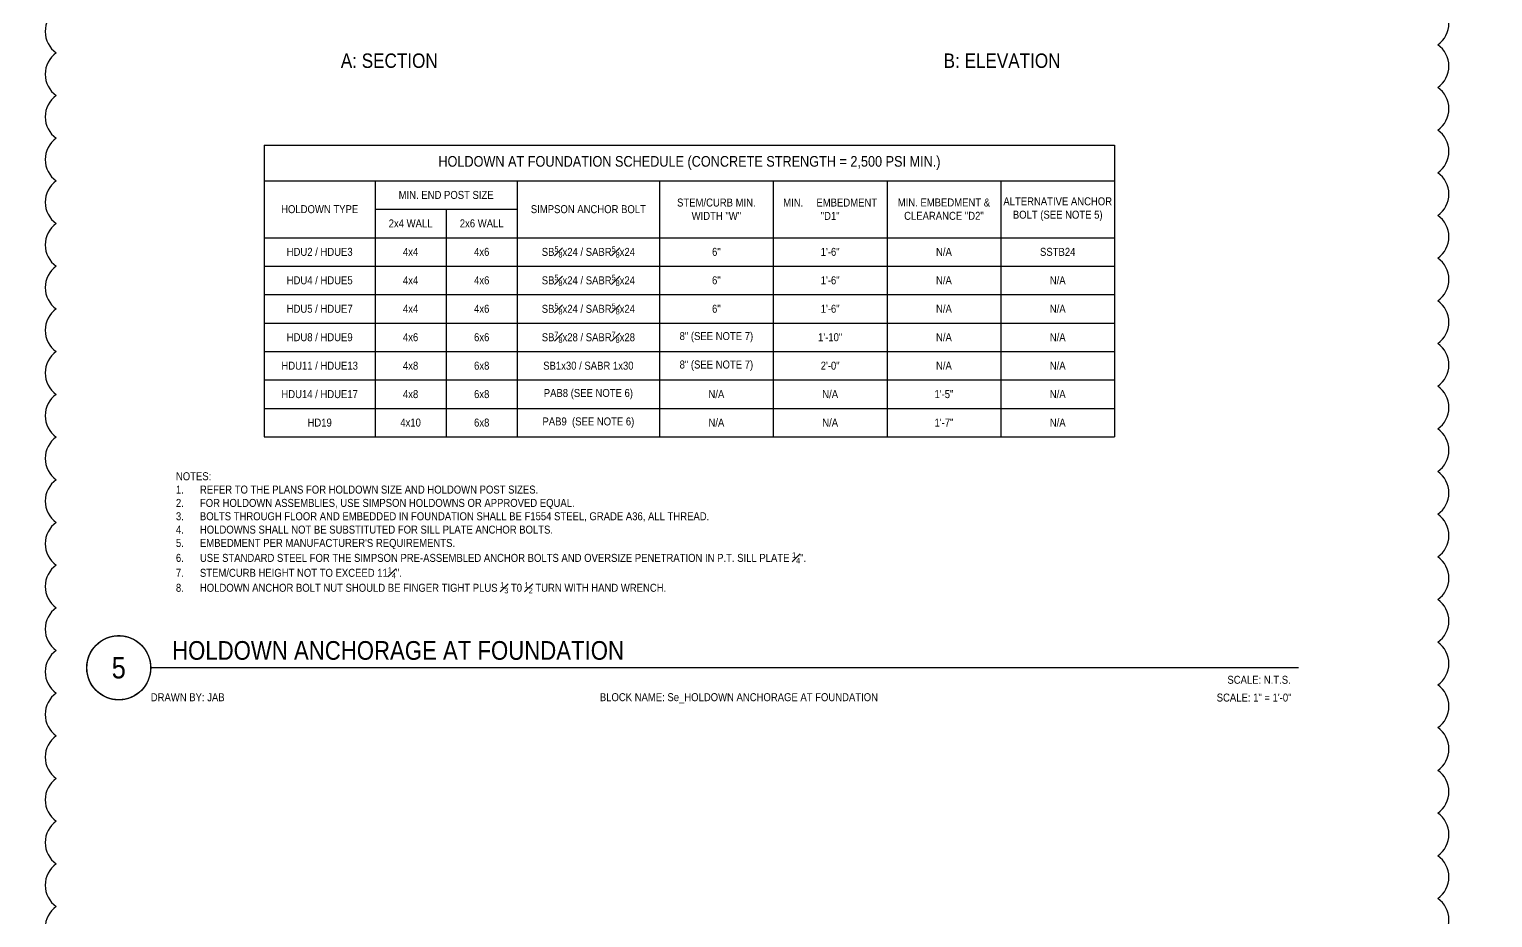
# Model space of a CAD drawing. Header units: inches. Extents: x -16404 to 14624, y -1591 to 16152.
# Drawn here: x 1682.7 to 1888.5, y 2628.5 to 2753.4 of the extents above; entities that cross this region are included whole.
import ezdxf
from ezdxf import colors
from ezdxf.entities.mleader import LeaderData, LeaderLine
from ezdxf.enums import TextEntityAlignment as Align
from ezdxf.math import Vec2, Vec3

# ---------------------------------------------------------------- set-up
doc = ezdxf.new("R2010")
doc.units = ezdxf.units.IN
doc.header["$LTSCALE"] = 24
doc.header["$MEASUREMENT"] = 0
doc.layers.get('0').update_dxf_attribs({"linetype": 'CONTINUOUS'})
doc.layers.add('DESIGNER COMMENTS', color=221, linetype='CONTINUOUS', plot=False)
doc.layers.add('S-ANNO-NOTE', color=4, linetype='CONTINUOUS')
doc.layers.add('S-TYP DETAIL BLOCKS', color=1, linetype='CONTINUOUS')
doc.styles.add('Arial', font='arial.ttf', dxfattribs={"width": 0.85})

# ---------------------------------------------------------------- blocks, each defined once
blk = doc.blocks.new('_Open90')
at = {"color": 0, "linetype": 'ByBlock', "lineweight": -2}
for p, q in [((-0.5, 0.5), (0, 0)), ((0, 0), (-1, 0)), ((0, 0), (-0.5, -0.5))]:
    blk.add_line(p, q, dxfattribs=at)
blk = doc.blocks.new('*U790')
at = {"const_width": 0.1875}
for points in [[(-4.5, 1.695570592395378e-15, -1), (4.5, 1.479114197289397e-31, 3.732050807568883)], [(-4.5, 5.087936460698574e-16, 1), (4.5, 0, -3.732050807568883)]]:
    blk.add_lwpolyline(points, format="xyb", dxfattribs=at)
blk.add_lwpolyline([(4.5, 0), (165.9345581998739, 0)], dxfattribs=at)
blk.add_circle((0, 0), 4.5)
at = {"style": 'Arial', "width": 0.85}
for tag, p in [('DWG_TITLE_1', (7.5, 6.1875)), ('DWG_TITLE_2', (7.5, 2.4375))]:
    blk.add_attdef(tag, text='', height=2.625, dxfattribs=at).set_placement(p, align=Align.MIDDLE_LEFT)
blk.add_attdef('#', text='', height=3, dxfattribs=at).set_placement((0, 0), align=Align.MIDDLE_CENTER)
blk.add_attdef('SCALE', text='', height=1.125, dxfattribs=at).set_placement((164.8095581998739, -1.125), align=Align.TOP_RIGHT)
blk = doc.blocks.new('*T3182')
at = {"layer": 'S-ANNO-NOTE', "color": 6, "lineweight": -2, "transparency": 16777216}
for p, q in [((0, 0), (119.5748884184759, 0)), ((0, 0), (0, -41)), ((119.5748884184759, 0), (119.5748884184759, -41)), ((0, -5), (119.5748884184759, -5)), ((0, -41), (119.5748884184759, -41))]:
    blk.add_line(p, q, dxfattribs=at)
at = {"layer": 'S-ANNO-NOTE', "color": 2, "lineweight": -2, "transparency": 16777216}
for p, q in [((15.57488841847589, -5), (15.57488841847589, -41)), ((35.57488841847589, -5), (35.57488841847589, -41)), ((55.57488841847589, -5), (55.57488841847589, -41)), ((71.5748884184759, -5), (71.5748884184759, -41)), ((87.5748884184759, -5), (87.5748884184759, -41)), ((103.5748884184759, -5), (103.5748884184759, -41)), ((15.57488841847589, -9), (35.57488841847589, -9)), ((25.57488841847589, -9), (25.57488841847589, -41)), ((0, -13), (119.5748884184759, -13)), ((0, -17), (119.5748884184759, -17)), ((0, -21), (119.5748884184759, -21)), ((0, -25), (119.5748884184759, -25)), ((0, -29), (119.5748884184759, -29)), ((0, -33), (119.5748884184759, -33)), ((0, -37), (119.5748884184759, -37))]:
    blk.add_line(p, q, dxfattribs=at)
at = {"layer": 'S-ANNO-NOTE', "color": 4, "transparency": 16777216, "attachment_point": 5, "style": 'Arial'}
for s, insert, char_height, width in [('{\\C256;HOLDOWN AT FOUNDATION SCHEDULE (\\A1;CONCRETE STRENGTH = 2,500 PSI MIN.)}', (59.78744420923795, -2.5), 1.5, 118.8235840706498), ('{\\C256;MIN. END POST SIZE}', (25.57488841847589, -7), 1.125, 19.24869565217391), ('STEM/CURB MIN. WIDTH "W"', (63.57488841847589, -9), 1.125, 15.24869565217391), ('{\\C256;MIN.     EMBEDMENT\\P"D1"}', (79.5748884184759, -9), 1.125, 15.24869565217391), ('{\\C256;MIN. EMBEDMENT & CLEARANCE "D2"}', (95.5748884184759, -9), 1.125, 15.24869565217391), ('{\\C256;ALTERNATIVE ANCHOR BOLT (SEE NOTE 5) }', (111.5748884184759, -9), 1.125, 15.24869565217391), ('{\\C256;HOLDOWN TYPE}', (7.787444209237947, -9), 1.125, 14.8235840706498), ('{\\C256;SIMPSON ANCHOR BOLT}', (45.57488841847589, -9), 1.125, 19.24869565217391), ('2x4 WALL', (20.57488841847589, -11), 1.125, 9.248695652173906), ('2x6 WALL', (30.57488841847589, -11), 1.125, 9.248695652173906), ('{\\C256;HDU2 / HDUE3}', (7.787444209237947, -15), 1.125, 14.8235840706498), ('\\A1;SB{\\H0.7x;\\S5#8;\\H1.4286x;x24 / SABR\\H0.7x;\\S5#8;\\H1.42857x;x24}', (45.57488841847589, -15), 1.125, 19.24869565217391), ('N/A', (95.5748884184759, -15), 1.125, 15.24869565217391), ('{\\C256;4x4}', (20.57488841847589, -15), 1.125, 9.248695652173906), ('4x6', (30.57488841847589, -15), 1.125, 9.248695652173906), ('6"', (63.57488841847589, -15), 1.125, 15.24869565217391), ('1\'-6"', (79.5748884184759, -15), 1.125, 15.24869565217391), ('\\A1;{\\C4;SSTB24}', (111.5748884184759, -15), 1.125, 15.24869565217391), ('{\\C256;HDU4 / HDUE5}', (7.787444209237947, -19), 1.125, 14.8235840706498), ('{\\C256;4x4}', (20.57488841847589, -19), 1.125, 9.248695652173906), ('4x6', (30.57488841847589, -19), 1.125, 9.248695652173906), ('\\A1;SB{\\H0.7x;\\S5#8;\\H1.4286x;x24 / SABR\\H0.7x;\\S5#8;\\H1.42857x;x24}', (45.57488841847589, -19), 1.125, 19.24869565217391), ('6"', (63.57488841847589, -19), 1.125, 15.24869565217391), ('1\'-6"', (79.5748884184759, -19), 1.125, 15.24869565217391), ('N/A', (95.5748884184759, -19), 1.125, 15.24869565217391), ('\\A1;N/A', (111.5748884184759, -19), 1.125, 15.24869565217391), ('{\\C256;HDU5 / HDUE7}', (7.787444209237947, -23), 1.125, 14.8235840706498), ('{\\C256;4x4}', (20.57488841847589, -23), 1.125, 9.248695652173906), ('4x6', (30.57488841847589, -23), 1.125, 9.248695652173906), ('\\A1;SB{\\H0.7x;\\S5#8;\\H1.4286x;x24 / SABR\\H0.7x;\\S5#8;\\H1.42857x;x24}', (45.57488841847589, -23), 1.125, 19.24869565217391), ('6"', (63.57488841847589, -23), 1.125, 15.24869565217391), ('1\'-6"', (79.5748884184759, -23), 1.125, 15.24869565217391), ('N/A', (95.5748884184759, -23), 1.125, 15.24869565217391), ('\\A1;{\\C4;N/A}', (111.5748884184759, -23), 1.125, 15.24869565217391), ('{\\C256;HDU8 / HDUE9}', (7.787444209237947, -27), 1.125, 14.8235840706498), ('4x6', (20.57488841847589, -27), 1.125, 9.248695652173906), ('6x6', (30.57488841847589, -27), 1.125, 9.248695652173906), ('\\A1;SB{\\H0.7x;\\S7#8;\\H1.4286x;x28 / SABR\\H0.7x;\\S7#8;\\H1.42857x;x28}', (45.57488841847589, -27), 1.125, 19.24869565217391), ('8" (SEE NOTE 7)', (63.57488841847589, -27), 1.125, 15.24869565217391), ('1\'-10"', (79.5748884184759, -27), 1.125, 15.24869565217391), ('N/A', (95.5748884184759, -27), 1.125, 15.24869565217391), ('N/A', (111.5748884184759, -27), 1.125, 15.24869565217391), ('{\\C256;HDU11 / HDUE13}', (7.787444209237947, -31), 1.125, 14.8235840706498), ('{\\C256;4x8}', (20.57488841847589, -31), 1.125, 9.248695652173906), ('6x8', (30.57488841847589, -31), 1.125, 9.248695652173906), ('\\A1;SB1x30 / SABR 1x30', (45.57488841847589, -31), 1.125, 19.24869565217391), ('8" (SEE NOTE 7)', (63.57488841847589, -31), 1.125, 15.24869565217391), ('2\'-0"', (79.5748884184759, -31), 1.125, 15.24869565217391), ('N/A', (95.5748884184759, -31), 1.125, 15.24869565217391), ('N/A', (111.5748884184759, -31), 1.125, 15.24869565217391), ('{\\C256;HDU14 / HDUE17}', (7.787444209237947, -35), 1.125, 14.8235840706498), ('{\\C256;4x8}', (20.57488841847589, -35), 1.125, 9.248695652173906), ('6x8', (30.57488841847589, -35), 1.125, 9.248695652173906), ('\\A1;{\\C4;PAB8 (SEE NOTE 6)}', (45.57488841847589, -35), 1.125, 19.24869565217391), ('N/A', (63.57488841847589, -35), 1.125, 15.24869565217391), ('N/A', (79.5748884184759, -35), 1.125, 15.24869565217391), ('1\'-5"', (95.5748884184759, -35), 1.125, 15.24869565217391), ('N/A', (111.5748884184759, -35), 1.125, 15.24869565217391), ('HD19', (7.787444209237947, -39), 1.125, 14.8235840706498), ('{\\C256;4x10}', (20.57488841847589, -39), 1.125, 9.248695652173906), ('6x8', (30.57488841847589, -39), 1.125, 9.248695652173906), ('PAB9 {\\A1;\\C4; (SEE NOTE 6)}', (45.57488841847589, -39), 1.125, 19.24869565217391), ('N/A', (63.57488841847589, -39), 1.125, 15.24869565217391), ('N/A', (79.5748884184759, -39), 1.125, 15.24869565217391), ('1\'-7"', (95.5748884184759, -39), 1.125, 15.24869565217391), ('N/A', (111.5748884184759, -39), 1.125, 15.24869565217391)]:
    blk.add_mtext(s, dxfattribs=dict(at, insert=insert, char_height=char_height, width=width))
blk = doc.blocks.new('Se_SHEAR WALL SILL PLATE')
at = {"layer": 'S-ANNO-NOTE'}
ml = blk.add_multileader_mtext('Standard', dxfattribs=at)
ml.set_content('\\A1;SIMPSON "BPS{\\H0.7x;\\S5#8;}" PLATE WASHERS:\\P"BPS{\\H0.7x;\\S5#8;}-3" AT 3x4 SILL PLATES\\P"BPS{\\H0.7x;\\S5#8;}-6" AT 3x6 SILL PLATES\\P"BPS{\\H0.7x;\\S5#8;}-6" AT 3x8 SILL PLATES (STAGGERED AT DOUBLE-SIDED 2x8 SHEAR WALLS)', color=4, style='Arial')
ml.set_leader_properties(color=2)
ml.build(insert=Vec2(0, 0))
ml.multileader.update_dxf_attribs({"dogleg_length": 0.1250000000000006, "arrow_head_size": 1.3125, "scale": 12})
ctx = ml.context
ctx.base_point, ctx.scale, ctx.char_height, ctx.arrow_head_size, ctx.landing_gap_size, ctx.plane_origin = Vec3(41.35454943736114, 59.02593072768104), 12, 1.125, 1.3125, 1.08, Vec3(16.31666877298267, 344.7835753192503)
notes = []
notes.append((ctx, [(0, (1, 1, 0), (39.85454943736113, 59.02593072768104), (1, 0), 1.500000000000007, [(0, [(30.35454943736113, 39.67235789133929), (30.35454943736113, 45.94653559077597)], 0, [])])]))
ctx.mtext.insert, ctx.mtext.width, ctx.mtext.flow_direction = Vec3(42.43454943736288, 59.7538041928924), 32.34968316104641, 5
for ctx, leaders in notes:
    for number, flags, end, landing, length, lines in leaders:
        leader = LeaderData()
        leader.index, (leader.has_last_leader_line, leader.has_dogleg_vector, leader.attachment_direction) = number, flags
        leader.last_leader_point, leader.dogleg_vector, leader.dogleg_length = Vec3(end), Vec3(landing), length
        for number, points, colour, breaks in lines:
            line = LeaderLine()
            line.index, line.vertices, line.color, line.breaks = number, Vec3.list(points), colors.encode_raw_color(colour), breaks
            leader.lines.append(line)
        ctx.leaders.append(leader)

msp = doc.modelspace()

# ---------------------------------------------------------------- linework, layer by layer
at = {"layer": 'DESIGNER COMMENTS'}
for points in [[(1686.522822039624, 2756.035973233404, 0.52056705), (1686.522822039624, 2750.035973233404, 0.52056705), (1686.522822039624, 2744.035973233404, 0.52056705), (1686.522822039624, 2738.035973233404, 0.52056705), (1686.522822039624, 2732.035973233404, 0.52056705), (1686.522822039624, 2726.035973233404, 0.52056705), (1686.522822039624, 2720.035973233404, 0.52056705), (1686.522822039624, 2714.035973233404, 0.52056705), (1686.522822039624, 2708.035973233404, 0.52056705), (1686.522822039624, 2702.035973233404, 0.52056705), (1686.522822039624, 2696.035973233404, 0.52056705), (1686.522822039624, 2690.035973233404, 0.52056705), (1686.522822039624, 2684.035973233404, 0.52056705), (1686.522822039624, 2678.035973233404, 0.52056705), (1686.522822039624, 2672.035973233404, 0.52056705), (1686.522822039624, 2666.035973233404, 0.52056705), (1686.522822039624, 2660.035973233404, 0.52056705), (1686.522822039624, 2654.035973233404, 0.52056705), (1686.522822039624, 2648.035973233404, 0.52056705), (1686.522822039624, 2642.035973233404, 0.52056705), (1686.522822039624, 2636.035973233404, 0.52056705), (1686.522822039624, 2630.035973233404, 0.52056705), (1686.522822039624, 2624.035973233404, 0.52056705)], [(1880.801046187204, 2625.181880165299, 0.52056705), (1880.801046187204, 2631.181880165299, 0.52056705), (1880.801046187204, 2637.181880165299, 0.52056705), (1880.801046187204, 2643.181880165299, 0.52056705), (1880.801046187204, 2649.181880165299, 0.52056705), (1880.801046187204, 2655.181880165299, 0.52056705), (1880.801046187204, 2661.181880165299, 0.52056705), (1880.801046187204, 2667.181880165299, 0.52056705), (1880.801046187204, 2673.181880165299, 0.52056705), (1880.801046187204, 2679.181880165299, 0.52056705), (1880.801046187204, 2685.181880165299, 0.52056705), (1880.801046187204, 2691.181880165299, 0.52056705), (1880.801046187204, 2697.181880165299, 0.52056705), (1880.801046187204, 2703.181880165299, 0.52056705), (1880.801046187204, 2709.181880165299, 0.52056705), (1880.801046187204, 2715.181880165299, 0.52056705), (1880.801046187204, 2721.181880165299, 0.52056705), (1880.801046187204, 2727.181880165299, 0.52056705), (1880.801046187204, 2733.181880165299, 0.52056705), (1880.801046187204, 2739.181880165299, 0.52056705), (1880.801046187204, 2745.181880165299, 0.52056705), (1880.801046187204, 2751.181880165299, 0.52056705), (1880.801046187204, 2757.181880165299, 0.52056705)]]:
    msp.add_lwpolyline(points, format="xyb", dxfattribs=at)

# ---------------------------------------------------------------- block references
msp.add_blockref('*T3182', (1715.776688036603, 2737.058823721202))
at = {"layer": 'S-ANNO-NOTE'}
msp.add_blockref('*U790', (1695.311812370201, 2663.599756003335), dxfattribs=at).add_auto_attribs({'#': '5', 'DWG_TITLE_2': 'HOLDOWN ANCHORAGE AT FOUNDATION', 'SCALE': 'SCALE: N.T.S.'})
at = {"layer": 'S-TYP DETAIL BLOCKS'}
msp.add_blockref('Se_SHEAR WALL SILL PLATE', (1309.906095126353, 2590.000000000267), dxfattribs=at)

# ---------------------------------------------------------------- texts
at = {"layer": 'DESIGNER COMMENTS', "char_height": 1.125, "style": 'Arial'}
for s, insert, width, attachment_point in [('\\A1;DRAWN BY: JAB', (1699.811651140852, 2660.018741490344), 14.8543838124, 1), ('\\A1;SCALE: 1{\\H1x;" = 1\'-0"}', (1860.230010120446, 2659.974756003067), 19.68744999823992, 3)]:
    msp.add_mtext(s, dxfattribs=dict(at, insert=insert, width=width, attachment_point=attachment_point))
at = {"layer": 'DESIGNER COMMENTS', "insert": (1782.520911245192, 2659.305113145922), "char_height": 1.125, "attachment_point": 5, "style": 'Arial'}
msp.add_mtext('\\A1;BLOCK NAME: Se_HOLDOWN ANCHORAGE AT FOUNDATION', dxfattribs=at)
at = {"layer": 'S-ANNO-NOTE', "color": 6, "char_height": 2.025, "width": 31.08006526517906, "attachment_point": 8, "style": 'Arial'}
for s, insert in [('A: SECTION', (1733.351576455083, 2747.894373844766)), ('B: ELEVATION', (1819.525924217662, 2747.894373844766))]:
    msp.add_mtext(s, dxfattribs=dict(at, insert=insert))
at = {"layer": 'S-ANNO-NOTE', "insert": (1703.351576455083, 2674.058823721202), "char_height": 1.125, "width": 100.7288869874887, "attachment_point": 7, "style": 'Arial'}
msp.add_mtext('NOTES:\\P\\pi-3.375,l3.375,t3.375;{\\A1;1.^IREFER TO THE PLANS FOR HOLDOWN SIZE AND HOLDOWN POST SIZES.\\P2.^IFOR HOLDOWN ASSEMBLIES, USE SIMPSON HOLDOWNS OR APPROVED EQUAL.\\P3.^IBOLTS THROUGH FLOOR AND EMBEDDED IN FOUNDATION SHALL BE F1554 STEEL, GRADE A36, ALL THREAD.\\P4.^IHOLDOWNS SHALL NOT BE SUBSTITUTED FOR SILL PLATE ANCHOR BOLTS.\\P5.^IEMBEDMENT PER MANUFACTURER\'S REQUIREMENTS.\\P6.^IUSE STANDARD STEEL FOR THE SIMPSON PRE-ASSEMBLED ANCHOR BOLTS AND OVERSIZE PENETRATION IN P.T. SILL PLATE \\H0.7x;\\S1#4;\\H1.42857x;".\\P7.^ISTEM/CURB HEIGHT NOT TO EXCEED 11\\H0.7x;\\S1#4;\\H1.42857x;".\\P8.^IHOLDOWN ANCHOR BOLT NUT SHOULD BE FINGER TIGHT PLUS \\H0.7x;\\S1#3;\\H1.42857x; T0 \\H0.7x;\\S1#2;\\H1.42857x; TURN WITH HAND WRENCH. }', dxfattribs=at)

# ---------------------------------------------------------------- leaders
at = {"layer": 'DESIGNER COMMENTS'}
ml = msp.add_multileader_mtext('Standard', dxfattribs=at)
ml.set_content('\\A1;{\\L\\C256;IMPORTANT DESIGNER NOTE:\\l IF YOUR LEDGER DOES NOT ALLOW FOR THE FULL DEPTH OF NAILS SPECIFIED IN THIS CHART.  USE THE CHART TO THE RIGHT AND APPLY ALLOWABLE LOAD REDUCTION FACTOR (REF. PG. 22 OF SIMPSON CATALOG C-C-2019)}', color=4, style='Arial')
ml.set_leader_properties(color=256)
ml.set_arrow_properties(name='OPEN90')
ml.build(insert=Vec2(0, 0))
ml.multileader.update_dxf_attribs({"dogleg_length": 0.36, "arrow_head_size": 5.25, "scale": 48})
ctx = ml.context
ctx.base_point, ctx.scale, ctx.char_height, ctx.arrow_head_size, ctx.landing_gap_size, ctx.plane_origin = Vec3(7749.576793330803, 7516.228098504452), 48, 6, 5.25, 4.32, Vec3(7940.50091020686, 7764.199657192395)
notes = []
notes.append((ctx, [(0, (0, 0, 0), (0, 0), (1, 0), 1, [])]))
ctx.mtext.insert, ctx.mtext.width, ctx.mtext.defined_height, ctx.mtext.flow_direction = Vec3(7753.896793330803, 7520.110090318913), 143.1324040770143, 28.5009652192166, 5
ml = msp.add_multileader_mtext('Standard', dxfattribs=at)
ml.set_content('\\A1;{\\L\\C256;IMPORTANT DESIGNER NOTE:\\l IF YOUR LEDGER DOES NOT ALLOW FOR THE FULL DEPTH OF NAILS SPECIFIED IN THIS CHART.  USE THE CHART TO THE RIGHT AND APPLY ALLOWABLE LOAD REDUCTION FACTOR (REF. PG. 22 OF SIMPSON CATALOG C-C-2019)}', color=4, style='Arial')
ml.set_leader_properties(color=256)
ml.set_arrow_properties(name='OPEN90')
ml.build(insert=Vec2(0, 0))
ml.multileader.update_dxf_attribs({"dogleg_length": 0.36, "arrow_head_size": 5.25, "scale": 48})
ctx = ml.context
ctx.base_point, ctx.scale, ctx.char_height, ctx.arrow_head_size, ctx.landing_gap_size, ctx.plane_origin = Vec3(1680.518685511495, 7333.325691430892), 48, 6, 5.25, 4.32, Vec3(1871.442802387552, 7581.297250118835)
notes.append((ctx, [(0, (0, 0, 0), (0, 0), (1, 0), 1, [])]))
ctx.mtext.insert, ctx.mtext.width, ctx.mtext.defined_height, ctx.mtext.flow_direction = Vec3(1684.838685511495, 7337.207683245353), 143.1324040770143, 28.5009652192166, 5
ml = msp.add_multileader_mtext('Standard', dxfattribs=at)
ml.set_content('\\A1;{\\L\\C256;DESIGNER NOTE:\\l THIS DETAIL ALTERNATIVE INCLUDES EQUIVALENT HDU & HDUE HOLDOWNS FOR PROJECTS WHERE BOTH ARE USED}', color=4, style='Arial')
ml.set_leader_properties(color=256)
ml.set_arrow_properties(name='OPEN90')
ml.build(insert=Vec2(0, 0))
ml.multileader.update_dxf_attribs({"dogleg_length": 0.36, "arrow_head_size": 5.25, "scale": 48})
ctx = ml.context
ctx.base_point, ctx.scale, ctx.char_height, ctx.arrow_head_size, ctx.landing_gap_size, ctx.plane_origin = Vec3(1698.96905972591, 2871.965461510575), 48, 6, 5.25, 4.32, Vec3(1889.893176601967, 3119.106188002065)
notes.append((ctx, [(0, (0, 0, 0), (0, 0), (1, 0), 1, [])]))
ctx.mtext.insert, ctx.mtext.width, ctx.mtext.defined_height, ctx.mtext.flow_direction = Vec3(1703.28905972591, 2875.016621128583), 152.2860168174831, 28.5009652192166, 5
for ctx, leaders in notes:
    for number, flags, end, landing, length, lines in leaders:
        leader = LeaderData()
        leader.index, (leader.has_last_leader_line, leader.has_dogleg_vector, leader.attachment_direction) = number, flags
        leader.last_leader_point, leader.dogleg_vector, leader.dogleg_length = Vec3(end), Vec3(landing), length
        for number, points, colour, breaks in lines:
            line = LeaderLine()
            line.index, line.vertices, line.color, line.breaks = number, Vec3.list(points), colors.encode_raw_color(colour), breaks
            leader.lines.append(line)
        ctx.leaders.append(leader)

doc.saveas('drawing.dxf')
